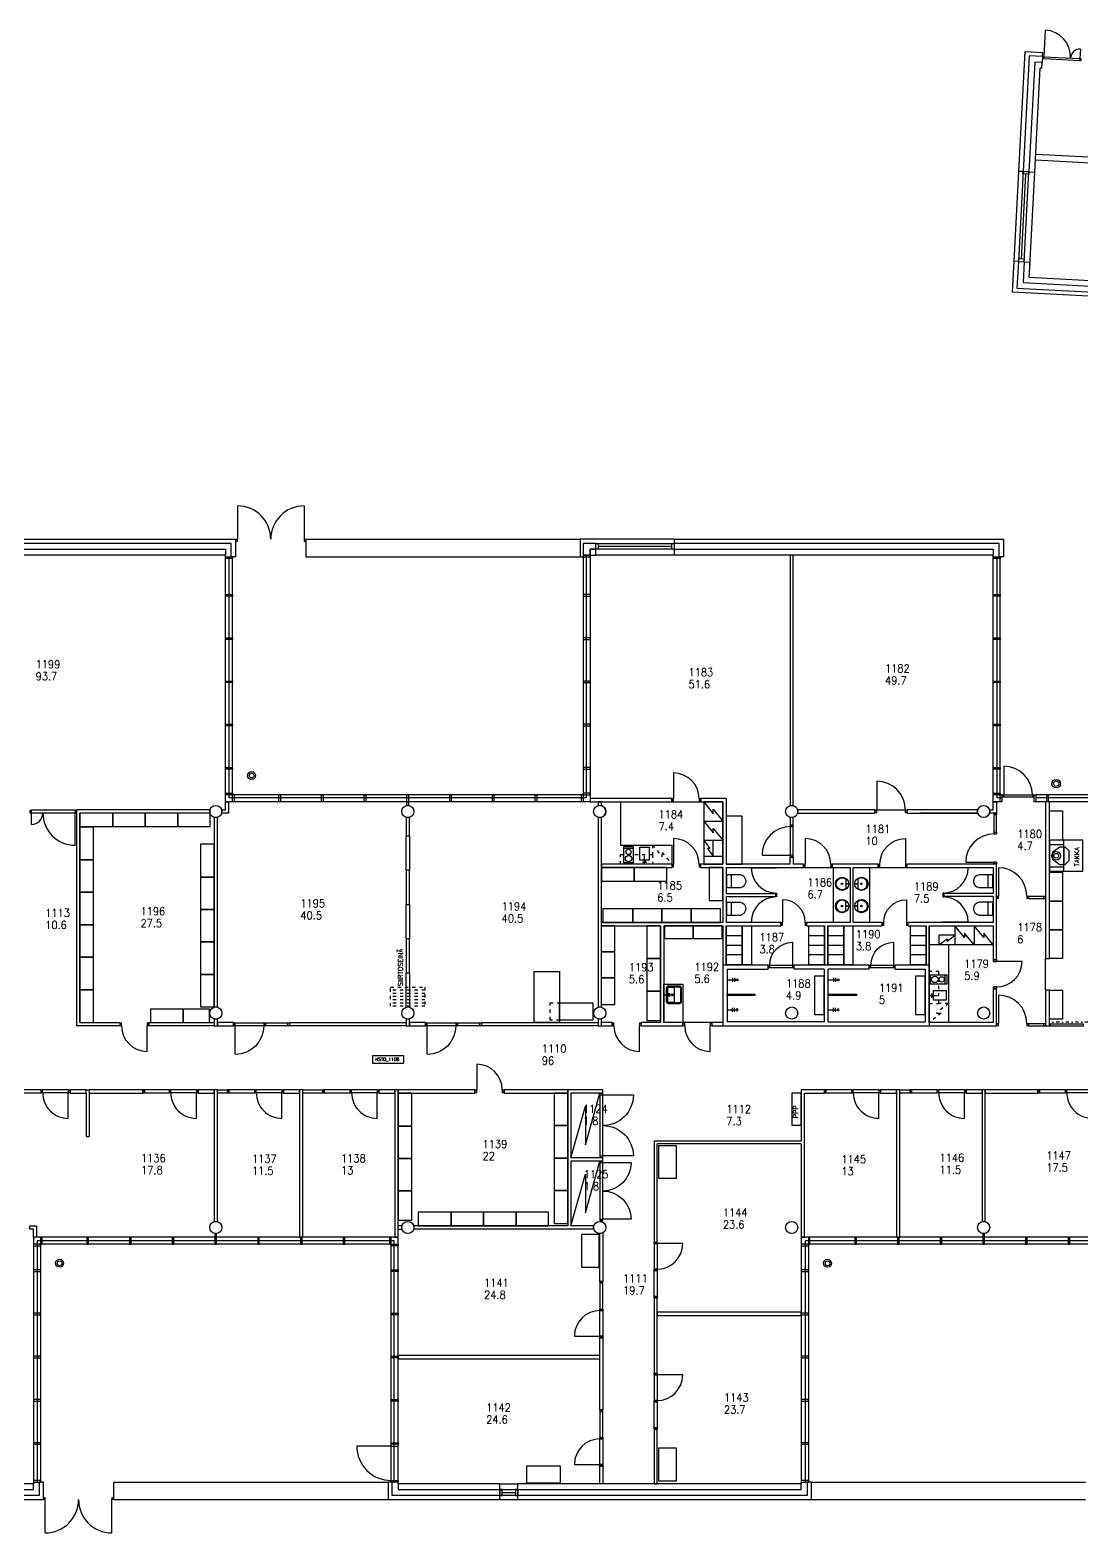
# Model space of a CAD drawing. Extents: x -405 to 153606, y -6935 to 69332.
# Drawn here: x 18195 to 51071, y -1445 to 45516 of the extents above; entities that cross this region are included whole.
import ezdxf
from ezdxf.enums import TextEntityAlignment as Align

# ---------------------------------------------------------------- set-up
doc = ezdxf.new("R2010")
doc.units = 0
doc.header["$LTSCALE"] = 100
doc.header["$MEASUREMENT"] = 0
for name, pattern in [('KEL', [2.25, 1, -1.25]), ('KL', [2, 1, -1]), ('PKL', [3, 1, -1, 0, -1])]:
    doc.linetypes.add(name, pattern=pattern)
doc.layers.get('0').update_dxf_attribs({"linetype": 'CONTINUOUS'})
for name, color, linetype in [('ART1100T0', 7, 'CONTINUOUS'), ('ART1100T3', 7, 'CONTINUOUS'), ('ART1100TB', 7, 'CONTINUOUS'), ('M00402', 7, 'CONTINUOUS'), ('M06001', 7, 'CONTINUOUS'), ('M06037', 8, 'CONTINUOUS'), ('M06041', 8, 'CONTINUOUS'), ('M06051', 3, 'CONTINUOUS'), ('m06080', 7, 'CONTINUOUS'), ('M06081', 8, 'CONTINUOUS'), ('M06203T', 3, 'CONTINUOUS')]:
    doc.layers.add(name, color=color, linetype=linetype)
doc.styles.add('ROMANS', font='romans.shx')
doc.styles.get("Standard").update_dxf_attribs({"font": 'simplex.shx'})

# ---------------------------------------------------------------- blocks, each defined once
blk = doc.blocks.new('SALAMA')
at = {"layer": 'M00402'}
blk.add_lwpolyline([(0, 0), (0.5, 0.8), (0.5, 0.2), (1, 1)], dxfattribs=at)
blk = doc.blocks.new('KRF020')
for p, q in [((0.025, 0.475), (0.025, 0)), ((0.975, 0.475), (0.975, 0))]:
    blk.add_line(p, q)
for centre, start, end in [((0.025, 0), 0, 90), ((0.975, 0), 90, 180)]:
    blk.add_arc(centre, 0.475, start, end)
blk = doc.blocks.new('KRF010')
blk.add_line((0.05, 0.9), (0.05, 0))
blk.add_arc((0.05, 0), 0.9, 0, 90)
blk = doc.blocks.new('LVISUI')
for p, q in [((-0.2, 0.77), (0.2, 0.77)), ((-0.2, 0.56), (0.2, 0.56)), ((0, 0), (0, 0.93))]:
    blk.add_line(p, q)
blk.add_circle((0, 1.03), 0.104)
at = {"width": 0.76195, "flags": 1}
blk.add_attdef('LVIKAL', text='', height=0.212, dxfattribs=at).set_placement((-0.39, 0.03), (0.38, 0.03), align=Align.FIT)
blk = doc.blocks.new('KRF930')
for p, q in [((0.025, 0.7), (0.025, 0)), ((0.975, 0.25), (0.975, 0))]:
    blk.add_line(p, q)
for centre, radius, start, end in [((0.025, 0), 0.7, 0, 90), ((0.975, 0), 0.25, 90, 180)]:
    blk.add_arc(centre, radius, start, end)
blk = doc.blocks.new('av-kaappi')
at = {"layer": 'm06080'}
blk.add_lwpolyline([(1040, -540), (0, -540), (0, 0), (1040, 0)], close=True, dxfattribs=at)
blk = doc.blocks.new('KAF0IK')
for p, q in [((0, -1), (0, 0)), ((0, 0), (0.05, 0)), ((0.05, -1), (0.05, 0)), ((0.95, 0), (0.95, -1)), ((0.95, 0), (1, 0)), ((1, 0), (1, -1)), ((0.05, -1), (0, -1)), ((1, -1), (0.95, -1))]:
    blk.add_line(p, q)
blk = doc.blocks.new('KYFPIK')
for p, q in [((0, -1), (0, 0)), ((0, 0), (0.025, 0)), ((0.025, -1), (0.025, 0)), ((0.975, 0), (0.975, -1)), ((0.975, 0), (1, 0)), ((1, 0), (1, -1)), ((0.025, -1), (0, -1)), ((1, -1), (0.975, -1))]:
    blk.add_line(p, q)
blk = doc.blocks.new('KAFPIK')
for p, q in [((0, -1), (0, 0)), ((0, 0), (0.025, 0)), ((0.025, -1), (0.025, 0)), ((0.975, 0), (0.975, -1)), ((0.975, 0), (1, 0)), ((1, 0), (1, -1)), ((0.025, -1), (0, -1)), ((1, -1), (0.975, -1))]:
    blk.add_line(p, q)
blk = doc.blocks.new('KYF0IK')
for p, q in [((0, -1), (0, 0)), ((0, 0), (0.05, 0)), ((0.05, -1), (0.05, 0)), ((0.95, 0), (0.95, -1)), ((0.95, 0), (1, 0)), ((1, 0), (1, -1)), ((0.05, -1), (0, -1)), ((1, -1), (0.95, -1))]:
    blk.add_line(p, q)
blk = doc.blocks.new('VAR1X1')
blk.add_lwpolyline([(-0.168, -0.256), (0.832, -0.256), (0.832, 0.744), (-0.168, 0.744)], close=True)
blk = doc.blocks.new('K1X1')
at = {"linetype": 'ByBlock'}
blk.add_lwpolyline([(1, 0), (1, 1), (0, 1), (0, 0)], close=True, dxfattribs=at)
blk = doc.blocks.new('LVIIST')
for p, q in [((-0.5, 0.02), (-0.5, 0.761)), ((-0.5, 0.283), (0.5, 0.283)), ((0.5, 0.02), (-0.5, 0.02)), ((0.5, 0.761), (0.5, 0.02))]:
    blk.add_line(p, q)
blk.add_ellipse((0, 0.761), major_axis=(-0.5, 0), ratio=0.517739, start_param=3.141593, end_param=6.283185)
at = {"width": 0.76195, "flags": 1}
blk.add_attdef('LVIKAL', text='', height=0.212, dxfattribs=at).set_placement((-0.389, 0.05), (0.379, 0.05), align=Align.FIT)
blk = doc.blocks.new('aioa_huone')
at = {"layer": 'ART1100T0', "width": 0.9}
blk.add_attdef('HNENUM', (56, 73), '', height=250, dxfattribs=at)
at = {"layer": 'ART1100T3', "width": 0.9}
blk.add_attdef('HNEALA', (56, -302), '', height=250, dxfattribs=at)

msp = doc.modelspace()

# ---------------------------------------------------------------- linework, layer by layer
at = {"layer": 'M00402'}
for p, q in [((26815, 29605), (35385, 29605)), ((26815, 29605), (26815, 29055)), ((26815, 29055), (35385, 29055)), ((20815, 145), (29385, 145)), ((20815, -405), (20815, 145)), ((42615, 145), (51185, 145)), ((20815, -405), (29385, -405)), ((42615, -405), (51185, -405))]:
    msp.add_line(p, q, dxfattribs=at)
at = {"layer": 'M06001'}
for p, q in [((49840, 44686), (49847, 44816)), ((49596, 44513), (49416, 41083)), ((49831, 44501), (49596, 44513)), ((49596, 41074), (49766, 44324)), ((49821, 44321), (49766, 44324)), ((49821, 44321), (49831, 44501)), ((56217, 41102), (49616, 41448)), ((56046, 41291), (49625, 41628)), ((48955, 38293), (49102, 41100)), ((49231, 41093), (49102, 41100)), ((49181, 38357), (49320, 41013)), ((49416, 41083), (49596, 41074)), ((49442, 38143), (49596, 41074)), ((49084, 38287), (48955, 38293)), ((49269, 38277), (49235, 37623)), ((49269, 38277), (49449, 38268)), ((49424, 37793), (49449, 38268)), ((49235, 37623), (55052, 37318)), ((49424, 37793), (55061, 37498)), ((38325, 29605), (38325, 29475)), ((38250, 29383), (35955, 29383)), ((38325, 29290), (38325, 29110)), ((38325, 29110), (35880, 29110)), ((23810, 21150), (19650, 21150)), ((19650, 21150), (19650, 14400)), ((23810, 21150), (23810, 21150)), ((23810, 21150), (23810, 21050)), ((39950, 21500), (39160, 21500)), ((39160, 21500), (39160, 21400)), ((39160, 21400), (39850, 21400)), ((39850, 21400), (39850, 19450)), ((39950, 21500), (39950, 19450)), ((19750, 14500), (19750, 21050)), ((23810, 21050), (19750, 21050)), ((47810, 21050), (46040, 21050)), ((48330, 20450), (48330, 21040)), ((48400, 20450), (48400, 21040)), ((38250, 19450), (38250, 19350)), ((39150, 19450), (39150, 19350)), ((39850, 19350), (39850, 17630)), ((43275, 19350), (43275, 19450)), ((44700, 19350), (44700, 19450)), ((45610, 19350), (45610, 19450)), ((39950, 18540), (41500, 18540)), ((39950, 18440), (41500, 18440)), ((48300, 18540), (46750, 18540)), ((48300, 18440), (46750, 18440)), ((49400, 18450), (49930, 18450)), ((49400, 18380), (49930, 18380)), ((37900, 17530), (37900, 14500)), ((38000, 17530), (38000, 14500)), ((39850, 17530), (39850, 14400)), ((41665, 17630), (39950, 17630)), ((39950, 16300), (39950, 17530)), ((39950, 17530), (41665, 17530)), ((41665, 17530), (41665, 17630)), ((42475, 17530), (42475, 17630)), ((44825, 17530), (44825, 17630)), ((45635, 17530), (45635, 17630)), ((46200, 17530), (46200, 16300)), ((46300, 17530), (46300, 14400)), ((48300, 16470), (48400, 16470)), ((41265, 16300), (39850, 16300)), ((39980, 16170), (39980, 14530)), ((39980, 16170), (41265, 16170)), ((41265, 16170), (41265, 16300)), ((44425, 16300), (42075, 16300)), ((42075, 16170), (42075, 16300)), ((43010, 16170), (42075, 16170)), ((44425, 16170), (43140, 16170)), ((44425, 16170), (44425, 16300)), ((46300, 16300), (45235, 16300)), ((45235, 16170), (45235, 16300)), ((45235, 16170), (46170, 16170)), ((46170, 16170), (46170, 14530)), ((48300, 15560), (48400, 15560)), ((21000, 14400), (19650, 14400)), ((19750, 14500), (21000, 14500)), ((21000, 14500), (21000, 14400)), ((21910, 14500), (21910, 14400)), ((21910, 14500), (23950, 14500)), ((23950, 14400), (21910, 14400)), ((23950, 14500), (23950, 14400)), ((36390, 14500), (36050, 14500)), ((36390, 14400), (36390, 14500)), ((37300, 14400), (37300, 14500)), ((37900, 14500), (37300, 14500)), ((38600, 14500), (38000, 14500)), ((38600, 14400), (38600, 14500)), ((39510, 14400), (39510, 14500)), ((39850, 14500), (39510, 14500)), ((43010, 14530), (39980, 14530)), ((43140, 14530), (46170, 14530)), ((48300, 14500), (46300, 14500)), ((49400, 14470), (49930, 14470)), ((49400, 14400), (49930, 14400)), ((19945, 12400), (20045, 12400)), ((19945, 12300), (19945, 10940)), ((20045, 12400), (20041, 10940)), ((20045, 12400), (20045, 12300)), ((32100, 12300), (32100, 12401)), ((33010, 12300), (33010, 12401)), ((36100, 12400), (35000, 12400)), ((35000, 12400), (35000, 8150)), ((35100, 12300), (35100, 10275)), ((36100, 12300), (35100, 12300)), ((36100, 12300), (36100, 12400)), ((19945, 10940), (20041, 10940)), ((37700, 10810), (42300, 10810)), ((42300, 10710), (37800, 10710)), ((36100, 10275), (35100, 10275)), ((36100, 10175), (35100, 10175)), ((35100, 10175), (35100, 8150)), ((36100, 10175), (36100, 10275)), ((35000, 8150), (30183, 8150)), ((35817, 8050), (30183, 8050)), ((35817, 8150), (35100, 8150)), ((29480, 1268), (29700, 1268)), ((29480, 195), (29700, 195)), ((32875, 90), (33445, 90)), ((32875, -90), (32875, 90)), ((33445, -90), (33445, 90)), ((32875, -405), (32875, -275)), ((32875, -405), (33445, -405)), ((32950, -183), (33370, -183)), ((33445, -405), (33445, -275))]:
    msp.add_line(p, q, dxfattribs=at)
for points in [[(49102, 41100), (49298, 44844), (49847, 44816)], [(49840, 44686), (49421, 44708), (49231, 41093)], [(55045, 37003), (48904, 37325), (48955, 38293)], [(49084, 38287), (49040, 37448), (55052, 37133)], [(16985, 29605), (24615, 29605), (24615, 29055), (24485, 29055), (24485, 29475), (16985, 29475)], [(38325, 29605), (35385, 29605), (35385, 29055), (35480, 29055)], [(38325, 29605), (48615, 29605), (48615, 29055), (48485, 29055), (48485, 29475), (38325, 29475)], [(16985, 29290), (24300, 29290), (24300, 29110), (16985, 29110)], [(38325, 29290), (48300, 29290), (48300, 29110), (38325, 29110)], [(35700, 29110), (35700, 21400), (24300, 21400), (24300, 29110)], [(35580, 29110), (35580, 21520), (24420, 21520), (24420, 29055)], [(35480, 29060), (35480, 21620), (24520, 21620), (24520, 29055)], [(48570, 21400), (48300, 21400), (48300, 29110)], [(48570, 21520), (48420, 21520), (48420, 29055)], [(48570, 21620), (48520, 21620), (48520, 29055)], [(56695, 21620), (49630, 21620)], [(56885, 21520), (49630, 21520)], [(56855, 21400), (49630, 21400)], [(41950, 20917), (41950, 20685), (42050, 20685), (42050, 20917)], [(38250, 19450), (36050, 19450), (36050, 19350), (38250, 19350)], [(39850, 19450), (39150, 19450)], [(39150, 19350), (39850, 19350)], [(41950, 19450), (39950, 19450)], [(39950, 19350), (42365, 19350)], [(39950, 19350), (39950, 18540)], [(41950, 19450), (41950, 19675), (42050, 19675), (42050, 19450)], [(42365, 19350), (42365, 19450), (42050, 19450)], [(44700, 19450), (43275, 19450)], [(43275, 19350), (43825, 19350)], [(43825, 19350), (43825, 17630)], [(43925, 17630), (43925, 19350), (43925, 19350)], [(43925, 19350), (44700, 19350)], [(48400, 19450), (48400, 19450), (45610, 19450)], [(45610, 19350), (48300, 19350)], [(48300, 19350), (48300, 18540)], [(48400, 16470), (48400, 19450), (48400, 19450)], [(39950, 18440), (39950, 17630)], [(41500, 18540), (41500, 18440)], [(46750, 18540), (46750, 18440)], [(48300, 18440), (48300, 17630)], [(39850, 17630), (36050, 17630)], [(36050, 17530), (37900, 17530)], [(38000, 17530), (39850, 17530)], [(43825, 17630), (42475, 17630)], [(42475, 17530), (43025, 17530), (43025, 16300)], [(43125, 16300), (43125, 17530), (44825, 17530)], [(44825, 17630), (43925, 17630)], [(48300, 17630), (45635, 17630)], [(45635, 17530), (46200, 17530)], [(46300, 17530), (48300, 17530)], [(48300, 17530), (48300, 16470)], [(43010, 16170), (43010, 14530)], [(43140, 14530), (43140, 16170)], [(39510, 14400), (48400, 14400), (48400, 15560)], [(48300, 15560), (48300, 14500)], [(36050, 14400), (36390, 14400)], [(37300, 14400), (38600, 14400)], [(24050, 12400), (24360, 12400), (24360, 12300), (24050, 12300)], [(26720, 12400), (27340, 12400), (27340, 12300), (26720, 12300)], [(42400, 12301), (43020, 12301), (43020, 12400), (42300, 12400)], [(42300, 12400), (42300, 12400), (42300, 12400), (42300, 10810)], [(42300, 10710), (42300, 7800), (42400, 7800), (42400, 12301)], [(45380, 12400), (45690, 12400), (45690, 12300), (45380, 12300)], [(37700, 10810), (37700, 10810), (37700, 7652), (37800, 7652), (37800, 10710)], [(29700, 8050), (29810, 8050), (29810, 8150), (29700, 8150)], [(29700, 90), (29700, 7800), (18300, 7800), (18300, 90)], [(29580, 145), (29580, 7680), (18420, 7680), (18420, 145)], [(29480, 145), (29480, 7580), (18520, 7580), (18520, 145)], [(53700, 90), (53700, 7800), (42300, 7800), (42300, 90)], [(53580, 145), (53580, 7680), (42420, 7680), (42420, 145)], [(53480, 145), (53480, 7580), (42520, 7580), (42520, 145)], [(11825, -405), (18615, -405), (18615, 145), (18485, 145), (18485, -275), (11825, -275)], [(11825, -90), (18300, -90), (18300, 90), (11825, 90)], [(32875, -275), (29515, -275), (29515, 145), (29385, 145), (29385, -405), (32875, -405)], [(32875, 90), (29700, 90), (29700, -90), (32875, -90)], [(33445, -405), (42615, -405), (42615, 145), (42485, 145), (42485, -275), (33445, -275)], [(33445, -90), (42300, -90), (42300, 90), (33445, 90)]]:
    msp.add_lwpolyline(points, dxfattribs=at)
for points in [[(49084, 38287), (49269, 38277), (49416, 41083), (49231, 41093)], [(49231, 41093), (49416, 41083), (49412, 41008), (49227, 41018)], [(49084, 38287), (49269, 38277), (49273, 38352), (49088, 38362)], [(35480, 29110), (35700, 29110), (35700, 29290), (35880, 29290), (35880, 29475), (35480, 29475)], [(35700, 29110), (35880, 29110), (35880, 29290), (35700, 29290)], [(38325, 29290), (35880, 29290), (35880, 29475), (38325, 29475)], [(35880, 29475), (35955, 29475), (35955, 29290), (35880, 29290)], [(38250, 29475), (38325, 29475), (38325, 29290), (38250, 29290)], [(24300, 29055), (24520, 29055), (24520, 29005), (24300, 29005)], [(35700, 29110), (35480, 29110), (35480, 29060), (35700, 29060)], [(41950, 21290), (42050, 21290), (42050, 29110), (41950, 29110)], [(48300, 29055), (48520, 29055), (48520, 29005), (48300, 29005)], [(24300, 27875), (24520, 27875), (24520, 27825), (24300, 27825)], [(35700, 27875), (35480, 27875), (35480, 27825), (35700, 27825)], [(48300, 27875), (48520, 27875), (48520, 27825), (48300, 27825)], [(24300, 26525), (24520, 26525), (24520, 26475), (24300, 26475)], [(35700, 26525), (35480, 26525), (35480, 26475), (35700, 26475)], [(48300, 26525), (48520, 26525), (48520, 26475), (48300, 26475)], [(24300, 25175), (24520, 25175), (24520, 25125), (24300, 25125)], [(35700, 25175), (35480, 25175), (35480, 25125), (35700, 25125)], [(48300, 25175), (48520, 25175), (48520, 25125), (48300, 25125)], [(24300, 23825), (24520, 23825), (24520, 23775), (24300, 23775)], [(35700, 23825), (35480, 23825), (35480, 23775), (35700, 23775)], [(48300, 23825), (48520, 23825), (48520, 23775), (48300, 23775)], [(24300, 22475), (24520, 22475), (24520, 22425), (24300, 22425)], [(35700, 22475), (35480, 22475), (35480, 22425), (35700, 22425)], [(48300, 22475), (48520, 22475), (48520, 22425), (48300, 22425)], [(24300, 21670), (24520, 21670), (24520, 21620), (24300, 21620)], [(24520, 21400), (24520, 21620), (24570, 21620), (24570, 21400)], [(25970, 21400), (25970, 21620), (26020, 21620), (26020, 21400)], [(27305, 21400), (27305, 21620), (27355, 21620), (27355, 21400)], [(28640, 21400), (28640, 21620), (28690, 21620), (28690, 21400)], [(29975, 21400), (29975, 21620), (30025, 21620), (30025, 21400)], [(31310, 21400), (31310, 21620), (31360, 21620), (31360, 21400)], [(32645, 21400), (32645, 21620), (32695, 21620), (32695, 21400)], [(33980, 21400), (33980, 21620), (34030, 21620), (34030, 21400)], [(35430, 21400), (35430, 21620), (35480, 21620), (35480, 21400)], [(35700, 21670), (35480, 21670), (35480, 21620), (35700, 21620)], [(48300, 21670), (48520, 21670), (48520, 21620), (48300, 21620)], [(48520, 21400), (48520, 21620), (48570, 21620), (48570, 21400)], [(49580, 21400), (49580, 21620), (49630, 21620), (49630, 21400)], [(49970, 21400), (49970, 21620), (50020, 21620), (50020, 21400)], [(24400, 21400), (24400, 21050), (24190, 21050), (24190, 21150), (24300, 21150), (24300, 21400)], [(29975, 21290), (29975, 21400), (30025, 21400), (30025, 21290)], [(35700, 21400), (38250, 21400), (38250, 21500), (35700, 21500)], [(35950, 21290), (36050, 21290), (36050, 21400), (35950, 21400)], [(42190, 21050), (44600, 21050), (44600, 21150), (42190, 21150)], [(45610, 21050), (47810, 21050), (47810, 21150), (45610, 21150)], [(48400, 21400), (48400, 21050), (48190, 21050), (48190, 21150), (48300, 21150), (48300, 21400)], [(49930, 16500), (50060, 16500), (50060, 21400), (49930, 21400)], [(23950, 14990), (24050, 14990), (24050, 20910), (23950, 20910)], [(35950, 14990), (36050, 14990), (36050, 20910), (35950, 20910)], [(48400, 21040), (48400, 20990), (48330, 20990), (48330, 21040)], [(49930, 18380), (49880, 18380), (49880, 18450), (49930, 18450)], [(49930, 14400), (50060, 14400), (50060, 15510), (49930, 15510)], [(23950, 14400), (24050, 14400), (24050, 14610), (23950, 14610)], [(29950, 14400), (30050, 14400), (30050, 14610), (29950, 14610)], [(35950, 14400), (36050, 14400), (36050, 14610), (35950, 14610)], [(24050, 14500), (24050, 14400), (24550, 14400), (24550, 14500)], [(29950, 14400), (26310, 14400), (26310, 14500), (29950, 14500)], [(30050, 14500), (30050, 14400), (30550, 14400), (30550, 14500)], [(35950, 14400), (32310, 14400), (32310, 14500), (35950, 14500)], [(49930, 14400), (49880, 14400), (49880, 14470), (49930, 14470)], [(19445, 12400), (19445, 12300), (19945, 12300), (19945, 12400)], [(20045, 12400), (20045, 12300), (21720, 12300), (21720, 12400)], [(23450, 12400), (23450, 12300), (23950, 12300), (23950, 12400)], [(23950, 8290), (24050, 8290), (24050, 12400), (23950, 12400)], [(26120, 12400), (26120, 12300), (26620, 12300), (26620, 12400)], [(26620, 7800), (26720, 7800), (26720, 12400), (26620, 12400)], [(29100, 12400), (29100, 12300), (29600, 12300), (29600, 12400)], [(29600, 7800), (29700, 7800), (29700, 12400), (29600, 12400)], [(29700, 12400), (29700, 12300), (32100, 12300), (32100, 12400)], [(33010, 12400), (33010, 12300), (35000, 12300), (35000, 12400)], [(44780, 12400), (44780, 12300), (45280, 12300), (45280, 12400)], [(45280, 7800), (45380, 7800), (45380, 12400), (45280, 12400)], [(47450, 12400), (47450, 12300), (47950, 12300), (47950, 12400)], [(47950, 8290), (48050, 8290), (48050, 12400), (47950, 12400)], [(48050, 12400), (48050, 12301), (49695, 12300), (49695, 12400)], [(18300, 7800), (18300, 8050), (18190, 8050), (18190, 8150), (18300, 8150), (18400, 8150), (18400, 7800)], [(18300, 7530), (18520, 7530), (18520, 7580), (18300, 7580)], [(18520, 7800), (18520, 7580), (18570, 7580), (18570, 7800)], [(19970, 7800), (19970, 7580), (20020, 7580), (20020, 7800)], [(21305, 7800), (21305, 7580), (21355, 7580), (21355, 7800)], [(22640, 7800), (22640, 7580), (22690, 7580), (22690, 7800)], [(23975, 7910), (23975, 7800), (24025, 7800), (24025, 7910)], [(23975, 7800), (23975, 7580), (24025, 7580), (24025, 7800)], [(25310, 7800), (25310, 7580), (25360, 7580), (25360, 7800)], [(26645, 7800), (26645, 7580), (26695, 7580), (26695, 7800)], [(27980, 7800), (27980, 7580), (28030, 7580), (28030, 7800)], [(29430, 7800), (29430, 7580), (29480, 7580), (29480, 7800)], [(29700, 7530), (29480, 7530), (29480, 7580), (29700, 7580)], [(36100, 6416), (36000, 6416), (36000, 7910), (36100, 7938)], [(42300, 7530), (42520, 7530), (42520, 7580), (42300, 7580)], [(42520, 7800), (42520, 7580), (42570, 7580), (42570, 7800)], [(43970, 7800), (43970, 7580), (44020, 7580), (44020, 7800)], [(45305, 7800), (45305, 7580), (45355, 7580), (45355, 7800)], [(46640, 7800), (46640, 7580), (46690, 7580), (46690, 7800)], [(47975, 7910), (47975, 7800), (48025, 7800), (48025, 7910)], [(47975, 7800), (47975, 7580), (48025, 7580), (48025, 7800)], [(49310, 7800), (49310, 7580), (49360, 7580), (49360, 7800)], [(50645, 7800), (50645, 7580), (50695, 7580), (50695, 7800)], [(18300, 6725), (18520, 6725), (18520, 6775), (18300, 6775)], [(29700, 6725), (29480, 6725), (29480, 6775), (29700, 6775)], [(42300, 6725), (42520, 6725), (42520, 6775), (42300, 6775)], [(37700, 3550), (37800, 3550), (37800, 5892), (37700, 5892)], [(18300, 5375), (18520, 5375), (18520, 5425), (18300, 5425)], [(29700, 5375), (29480, 5375), (29480, 5425), (29700, 5425)], [(37800, 5350), (42300, 5350), (42300, 5450), (37800, 5450)], [(42300, 5375), (42520, 5375), (42520, 5425), (42300, 5425)], [(36100, 2399), (36000, 2399), (36000, 4650), (36100, 4650)], [(18300, 4025), (18520, 4025), (18520, 4075), (18300, 4075)], [(29700, 4025), (29480, 4025), (29480, 4075), (29700, 4075)], [(29700, 4100), (29700, 4000), (36000, 4000), (36000, 4100)], [(42300, 4025), (42520, 4025), (42520, 4075), (42300, 4075)], [(18300, 2675), (18520, 2675), (18520, 2725), (18300, 2725)], [(29700, 2675), (29480, 2675), (29480, 2725), (29700, 2725)], [(42300, 2675), (42520, 2675), (42520, 2725), (42300, 2725)], [(37700, 90), (37800, 90), (37800, 1790), (37700, 1790)], [(18300, 1325), (18520, 1325), (18520, 1375), (18300, 1375)], [(29700, 1325), (29480, 1325), (29480, 1375), (29700, 1375)], [(42300, 1325), (42520, 1325), (42520, 1375), (42300, 1375)], [(36100, 90), (36000, 90), (36000, 640), (36100, 640)], [(18300, 145), (18520, 145), (18520, 195), (18300, 195)], [(29700, 145), (29480, 145), (29480, 195), (29700, 195)], [(42300, 145), (42520, 145), (42520, 195), (42300, 195)], [(32875, -90), (33445, -90), (33445, -275), (32875, -275)], [(32950, -90), (32875, -90), (32875, -275), (32950, -275)], [(33445, -90), (33370, -90), (33370, -275), (33445, -275)]]:
    msp.add_lwpolyline(points, close=True, dxfattribs=at)
for centre in [(24000, 21100), (30000, 21100), (36000, 21100), (42000, 21100), (48000, 21100), (24000, 14800), (30000, 14800), (36000, 14800), (42000, 14800), (48000, 14800), (24000, 8100), (30000, 8100), (36000, 8100), (42000, 8100), (48000, 8100)]:
    msp.add_circle(centre, 190, dxfattribs=at)
at = {"layer": 'M06037'}
for p, q in [((38250, 21400), (39160, 21400)), ((44600, 21150), (45610, 21150)), ((42365, 19350), (43275, 19350)), ((44700, 19350), (45610, 19350)), ((49930, 15510), (49930, 16500)), ((39510, 14500), (38600, 14500))]:
    msp.add_line(p, q, dxfattribs=at)
at = {"layer": 'M06041', "linetype": 'PKL'}
msp.add_line((52165, 14520), (50060, 14520), dxfattribs=at)
at = {"layer": 'M06041'}
for points in [[(39980, 15390), (40850, 15390), (40850, 15350), (39980, 15350)], [(43140, 15390), (44025, 15390), (44025, 15350), (43140, 15350)], [(50065, 14400), (51115, 14400), (51115, 14450), (50065, 14450)]]:
    msp.add_lwpolyline(points, close=True, dxfattribs=at)
at = {"layer": 'M06051'}
for p, q in [((49840, 44686), (49831, 44501)), ((49847, 44615), (49850, 44685)), ((49876, 44614), (49847, 44615)), ((49850, 44685), (49880, 44684)), ((49876, 44614), (49880, 44684)), ((51005, 44555), (49876, 44614)), ((49880, 44684), (51009, 44625)), ((51009, 44625), (51005, 44555)), ((51009, 44625), (51039, 44623)), ((51039, 44623), (51035, 44553)), ((51035, 44553), (51005, 44555)), ((48580, 21550), (48580, 21620)), ((48580, 21620), (48630, 21620)), ((48630, 21550), (48630, 21620)), ((48630, 21620), (49521, 21620)), ((49521, 21620), (49521, 21550)), ((49521, 21620), (49570, 21620)), ((49570, 21620), (49570, 21550)), ((18200, 21050), (18200, 21142)), ((18200, 21142), (18236, 21142)), ((18236, 21050), (18236, 21142)), ((19604, 21142), (18236, 21142)), ((19604, 21142), (19604, 21050)), ((19604, 21142), (19640, 21142)), ((19640, 21142), (19640, 21050)), ((48630, 21550), (48580, 21550)), ((49521, 21550), (48630, 21550)), ((49570, 21550), (49521, 21550)), ((18236, 21050), (18200, 21050)), ((19604, 21050), (18236, 21050)), ((19640, 21050), (19604, 21050)), ((41965, 20675), (42035, 20675)), ((41965, 20626), (41965, 20675)), ((42035, 20675), (42035, 20626)), ((41965, 20626), (42035, 20626)), ((41965, 19735), (41965, 20626)), ((42035, 20626), (42035, 19735)), ((41965, 19685), (41965, 19735)), ((42035, 19735), (41965, 19735)), ((42035, 19735), (42035, 19685)), ((40734, 19340), (41524, 19340)), ((42035, 19685), (41965, 19685)), ((47516, 19340), (46726, 19340)), ((41500, 18435), (41500, 18550)), ((41500, 18550), (41524, 18550)), ((41524, 18435), (41500, 18435)), ((41524, 18550), (41524, 18435)), ((46726, 18550), (46726, 18435)), ((46750, 18550), (46726, 18550)), ((46726, 18435), (46750, 18435)), ((46750, 18435), (46750, 18550)), ((40734, 17640), (41524, 17640)), ((47516, 17640), (46726, 17640)), ((41275, 16208), (41275, 16300)), ((41275, 16300), (41314, 16300)), ((41314, 16208), (41275, 16208)), ((41314, 16208), (41314, 16300)), ((41314, 16300), (42025, 16300)), ((42025, 16208), (41314, 16208)), ((42025, 16300), (42025, 16208)), ((42025, 16300), (42065, 16300)), ((42065, 16208), (42025, 16208)), ((42065, 16300), (42065, 16208)), ((44435, 16208), (44435, 16300)), ((44435, 16300), (44474, 16300)), ((44474, 16208), (44435, 16208)), ((44474, 16208), (44474, 16300)), ((44474, 16300), (45185, 16300)), ((45185, 16208), (44474, 16208)), ((45185, 16300), (45185, 16208)), ((45185, 16300), (45225, 16300)), ((45225, 16208), (45185, 16208)), ((45225, 16300), (45225, 16208)), ((24560, 14400), (24560, 14492)), ((24560, 14492), (24610, 14492)), ((24610, 14400), (24560, 14400)), ((24610, 14400), (24610, 14492)), ((24610, 14492), (25501, 14492)), ((25501, 14400), (24610, 14400)), ((25501, 14492), (25501, 14400)), ((25501, 14492), (25550, 14492)), ((25550, 14400), (25501, 14400)), ((25550, 14492), (25550, 14400)), ((26250, 14400), (26250, 14492)), ((30560, 14400), (30560, 14492)), ((30560, 14492), (30610, 14492)), ((30610, 14400), (30560, 14400)), ((30610, 14400), (30610, 14492)), ((30610, 14492), (31501, 14492)), ((31501, 14400), (30610, 14400)), ((31501, 14492), (31501, 14400)), ((31501, 14492), (31550, 14492)), ((31550, 14400), (31501, 14400)), ((31550, 14492), (31550, 14400)), ((32250, 14400), (32250, 14492)), ((18545, 12308), (18545, 12400)), ((18545, 12400), (18589, 12400)), ((18589, 12308), (18545, 12308)), ((18589, 12308), (18589, 12400)), ((19390, 12400), (18589, 12400)), ((19390, 12308), (18589, 12308)), ((19390, 12400), (19390, 12308)), ((19390, 12400), (19435, 12400)), ((19435, 12308), (19390, 12308)), ((19435, 12400), (19435, 12308)), ((21780, 12308), (21780, 12400)), ((22550, 12308), (22550, 12400)), ((22550, 12400), (22594, 12400)), ((22594, 12308), (22550, 12308)), ((22594, 12308), (22594, 12400)), ((23395, 12400), (22594, 12400)), ((23395, 12308), (22594, 12308)), ((23395, 12400), (23395, 12308)), ((23395, 12400), (23440, 12400)), ((23440, 12308), (23395, 12308)), ((23440, 12400), (23440, 12308)), ((24420, 12308), (24420, 12400)), ((25220, 12308), (25220, 12400)), ((25220, 12400), (25265, 12400)), ((25265, 12308), (25220, 12308)), ((25265, 12308), (25265, 12400)), ((26066, 12400), (25265, 12400)), ((26066, 12308), (25265, 12308)), ((26066, 12400), (26066, 12308)), ((26066, 12400), (26110, 12400)), ((26110, 12308), (26066, 12308)), ((26110, 12400), (26110, 12308)), ((27400, 12308), (27400, 12400)), ((28200, 12308), (28200, 12400)), ((28200, 12400), (28244, 12400)), ((28244, 12308), (28200, 12308)), ((28244, 12308), (28244, 12400)), ((29045, 12400), (28244, 12400)), ((29045, 12308), (28244, 12308)), ((29045, 12400), (29045, 12308)), ((29045, 12400), (29090, 12400)), ((29090, 12308), (29045, 12308)), ((29090, 12400), (29090, 12308)), ((36100, 12285), (36008, 12285)), ((36008, 12285), (36008, 12235)), ((36100, 12235), (36008, 12235)), ((36008, 12235), (36008, 10335)), ((36100, 12235), (36100, 12285)), ((36100, 10335), (36100, 12235)), ((43080, 12308), (43080, 12400)), ((43880, 12308), (43880, 12400)), ((43880, 12400), (43925, 12400)), ((43925, 12308), (43880, 12308)), ((43925, 12308), (43925, 12400)), ((44726, 12400), (43925, 12400)), ((44726, 12308), (43925, 12308)), ((44726, 12400), (44726, 12308)), ((44726, 12400), (44770, 12400)), ((44770, 12308), (44726, 12308)), ((44770, 12400), (44770, 12308)), ((45750, 12308), (45750, 12400)), ((46550, 12308), (46550, 12400)), ((46550, 12400), (46595, 12400)), ((46595, 12308), (46550, 12308)), ((46595, 12308), (46595, 12400)), ((47396, 12400), (46595, 12400)), ((47396, 12308), (46595, 12308)), ((47396, 12400), (47396, 12308)), ((47396, 12400), (47440, 12400)), ((47440, 12308), (47396, 12308)), ((47440, 12400), (47440, 12308)), ((49755, 12308), (49755, 12400)), ((50555, 12308), (50555, 12400)), ((50555, 12400), (50600, 12400)), ((50600, 12308), (50555, 12308)), ((50600, 12308), (50600, 12400)), ((51401, 12400), (50600, 12400)), ((51401, 12308), (50600, 12308)), ((36008, 10335), (36100, 10335)), ((36008, 10335), (36008, 10285)), ((36100, 10285), (36100, 10335)), ((36008, 10285), (36100, 10285)), ((36100, 10164), (36008, 10164)), ((36008, 10164), (36008, 10118)), ((36100, 10118), (36008, 10118)), ((36008, 10118), (36008, 8360)), ((36100, 10118), (36100, 10164)), ((36100, 8360), (36100, 10118)), ((36008, 8360), (36100, 8360)), ((36008, 8360), (36008, 8314)), ((36008, 8314), (36100, 8314)), ((36100, 8314), (36100, 8360)), ((37700, 7642), (37792, 7642)), ((37700, 7597), (37700, 7642)), ((37700, 7597), (37792, 7597)), ((37700, 7597), (37700, 6796)), ((37792, 7642), (37792, 7597)), ((37792, 7597), (37792, 6796)), ((37700, 6752), (37700, 6796)), ((37792, 6796), (37700, 6796)), ((37792, 6752), (37700, 6752)), ((37792, 6796), (37792, 6752)), ((36100, 6355), (36008, 6355)), ((37700, 5952), (37792, 5952)), ((36008, 5550), (36100, 5550)), ((36008, 5506), (36008, 5550)), ((36008, 5506), (36100, 5506)), ((36008, 4705), (36008, 5506)), ((36100, 5550), (36100, 5506)), ((36100, 5506), (36100, 4705)), ((36008, 4660), (36008, 4705)), ((36100, 4705), (36008, 4705)), ((36100, 4705), (36100, 4660)), ((36100, 4660), (36008, 4660)), ((37700, 3540), (37792, 3540)), ((37700, 3495), (37700, 3540)), ((37700, 3495), (37792, 3495)), ((37700, 3495), (37700, 2694)), ((37792, 3540), (37792, 3495)), ((37792, 3495), (37792, 2694)), ((37792, 2694), (37700, 2694)), ((37700, 2650), (37700, 2694)), ((37792, 2650), (37700, 2650)), ((37792, 2694), (37792, 2650)), ((36100, 2338), (36008, 2338)), ((36008, 1540), (36100, 1540)), ((36008, 1495), (36008, 1540)), ((36008, 1495), (36100, 1495)), ((36008, 694), (36008, 1495)), ((36100, 1540), (36100, 1495)), ((36100, 1495), (36100, 694)), ((37700, 1850), (37792, 1850)), ((36008, 650), (36008, 694)), ((36100, 694), (36008, 694)), ((36100, 650), (36008, 650)), ((36100, 694), (36100, 650))]:
    msp.add_line(p, q, dxfattribs=at)
at = {"layer": 'M06051', "linetype": 'KEL'}
for p, q in [((30536, 15513), (29465, 15513)), ((30536, 15413), (29465, 15413)), ((30536, 15313), (29465, 15313)), ((30536, 15213), (29465, 15213)), ((30536, 15113), (29465, 15113))]:
    msp.add_line(p, q, dxfattribs=at)
at = {"layer": 'M06051'}
for points in [[(29950, 20910), (29950, 20333), (30050, 20333), (30050, 20910)], [(29950, 19263), (29950, 20333), (30050, 20333), (30050, 19263)], [(29950, 19263), (29950, 18193), (30050, 18193), (30050, 19263)], [(29950, 17123), (29950, 18193), (30050, 18193), (30050, 17123)], [(29950, 17123), (29950, 16053), (30050, 16053), (30050, 17123)], [(29950, 14983), (29950, 16053), (30050, 16053), (30050, 14983)], [(25550, 14400), (25550, 14492), (26300, 14492), (26300, 14400)], [(31550, 14400), (31550, 14492), (32300, 14492), (32300, 14400)], [(18545, 12308), (18545, 12400), (17695, 12400), (17695, 12308)], [(22550, 12308), (22550, 12400), (21730, 12400), (21730, 12308)], [(25220, 12308), (25220, 12400), (24370, 12400), (24370, 12308)], [(28200, 12308), (28200, 12400), (27350, 12400), (27350, 12308)], [(43880, 12308), (43880, 12400), (43030, 12400), (43030, 12308)], [(46550, 12308), (46550, 12400), (45700, 12400), (45700, 12308)], [(50555, 12308), (50555, 12400), (49705, 12400), (49705, 12308)], [(37700, 6752), (37792, 6752), (37792, 5902), (37700, 5902)], [(36008, 5550), (36100, 5550), (36100, 6400), (36008, 6400)], [(36008, 1540), (36100, 1540), (36100, 2389), (36008, 2389)], [(37700, 2650), (37792, 2650), (37792, 1800), (37700, 1800)]]:
    msp.add_lwpolyline(points, close=True, dxfattribs=at)
at = {"layer": 'M06051', "linetype": 'KEL'}
msp.add_lwpolyline([(30536, 15013), (29465, 15013), (29465, 15613), (30536, 15613)], close=True, dxfattribs=at)
at = {"layer": 'M06051'}
msp.add_lwpolyline([(29480, 1268), (28406, 1268, 0.414214), (29480, 195)], format="xyb", dxfattribs=at)
for centre, start, end in [((41524, 19340), 180, 270), ((46726, 19340), 270, 0), ((41524, 17640), 90, 180), ((46726, 17640), 0, 90)]:
    msp.add_arc(centre, 790, start, end, dxfattribs=at)
at = {"layer": 'm06080'}
for p, q in [((39250, 20800), (39850, 20800)), ((39250, 20200), (39850, 20200)), ((39550, 19700), (39550, 20200)), ((50500, 19360), (50500, 20070)), ((37340, 19514), (37470, 19514)), ((37366, 19545), (37445, 19545)), ((37400, 19450), (37400, 19708)), ((39250, 19700), (39850, 19700)), ((47400, 17160), (47100, 17530)), ((47100, 17530), (47100, 16930)), ((48000, 17160), (47700, 17530)), ((47700, 17530), (47700, 16930)), ((40450, 17215), (39950, 17215)), ((40450, 16915), (39950, 16915)), ((43025, 17215), (42525, 17215)), ((43025, 16915), (42525, 16915)), ((43625, 17215), (43125, 17215)), ((43625, 16915), (43125, 16915)), ((46200, 17215), (45700, 17215)), ((46200, 16915), (45700, 16915)), ((46900, 16930), (46300, 16930)), ((47100, 17230), (46600, 17230)), ((46600, 17230), (46600, 16930)), ((46600, 16930), (46860, 17121)), ((46860, 17050), (47100, 17230)), ((46860, 17121), (46860, 17050)), ((47700, 16930), (47400, 17300)), ((47400, 17300), (47400, 17160)), ((48300, 16930), (48000, 17300)), ((48000, 17300), (48000, 17160)), ((40450, 16615), (39950, 16615)), ((43025, 16615), (42525, 16615)), ((43625, 16615), (43125, 16615)), ((46200, 16615), (45700, 16615)), ((46300, 15350), (46558, 15350)), ((46364, 15410), (46364, 15280)), ((46395, 15384), (46395, 15304))]:
    msp.add_line(p, q, dxfattribs=at)
at = {"layer": 'm06080', "linetype": 'KEL'}
for p, q in [((36650, 19750), (37650, 19750)), ((36650, 19450), (36650, 19750)), ((37650, 20050), (37650, 19750)), ((37650, 19750), (37650, 19450)), ((46600, 16100), (46300, 16100)), ((46600, 15100), (46600, 16100)), ((46300, 15100), (46600, 15100)), ((46900, 15100), (46530, 14800)), ((46900, 15100), (46600, 15100)), ((46670, 14800), (46300, 14500)), ((46530, 14800), (46670, 14800))]:
    msp.add_line(p, q, dxfattribs=at)
at = {"layer": 'm06080'}
for points in [[(36050, 21284), (36050, 21400), (36650, 21400), (36650, 20050), (38250, 20050), (38250, 19450), (36050, 19450), (36050, 20917)], [(39250, 20200), (39441, 19940), (39370, 19940), (39550, 19700)], [(50060, 20070), (50500, 20070), (50500, 20200), (50060, 20200)], [(50500, 19997), (50536, 19997), (50660, 19874), (50660, 19556), (50536, 19432), (50500, 19432)], [(50060, 19230), (50500, 19230), (50500, 19360), (50060, 19360)]]:
    msp.add_lwpolyline(points, dxfattribs=at)
for points in [[(39250, 19450), (39850, 19450), (39850, 21400), (39250, 21400)], [(39950, 19450), (40450, 19450), (40450, 20950), (39950, 20950)], [(50060, 20200), (50060, 21115), (50460, 21115), (50460, 20200)], [(50060, 19230), (51100, 19230), (51100, 20200), (50060, 20200)], [(36756, 20000), (37044, 20000), (37044, 19490), (36756, 19490)], [(36756, 20000), (37044, 20000), (37044, 19941), (36756, 19941)], [(37250, 19979), (37550, 19979), (37550, 19579), (37250, 19579)], [(50160, 19840), (50381, 19997), (50500, 19997), (50500, 19432), (50381, 19432), (50160, 19589)], [(50060, 18300), (50060, 19200), (50460, 19200), (50460, 18300)], [(50060, 17400), (50060, 18300), (50460, 18300), (50460, 17400)], [(38025, 17530), (38025, 17130), (38925, 17130), (38925, 17530)], [(38925, 17530), (38925, 17130), (39825, 17130), (39825, 17530)], [(48300, 17530), (48300, 16930), (46900, 16930), (46900, 14500), (46300, 14500), (46300, 17530)], [(50060, 16500), (50060, 17400), (50460, 17400), (50460, 16500)], [(33947, 16100), (34747, 16100), (34747, 14500), (33947, 14500)], [(46850, 15994), (46850, 15706), (46340, 15706), (46340, 15994)], [(46850, 15994), (46850, 15706), (46791, 15706), (46791, 15994)], [(38600, 15700), (38600, 14500), (38000, 14500), (38000, 15700)], [(46829, 15500), (46829, 15200), (46429, 15200), (46429, 15500)], [(50060, 14610), (50060, 15510), (50460, 15510), (50460, 14610)], [(34747, 15121), (35787, 15121), (35787, 14581), (34747, 14581)]]:
    msp.add_lwpolyline(points, close=True, dxfattribs=at)
at = {"layer": 'm06080', "linetype": 'KL', "ltscale": 200}
for points in [[(39250, 21400), (39550, 21030), (39550, 21170), (39850, 20800)], [(39250, 20800), (39550, 20430), (39550, 20570), (39850, 20200)]]:
    msp.add_lwpolyline(points, dxfattribs=at)
at = {"layer": 'm06080', "linetype": 'KEL'}
msp.add_lwpolyline([(37650, 20050), (37950, 19680), (37950, 19820), (38250, 19450)], dxfattribs=at)
msp.add_lwpolyline([(34747, 14581), (34447, 14581), (34447, 15121), (34747, 15121)], close=True, dxfattribs=at)
at = {"layer": 'm06080'}
for centre, radius in [((50268, 21967), 134), ((50268, 21967), 84), ((36900, 19624), 100), ((36898, 19836), 82.7), ((50268, 19715), 134), ((50268, 19715), 75), ((46474, 15850), 100), ((46686, 15852), 82.7)]:
    msp.add_circle(centre, radius, dxfattribs=at)
msp.add_arc((36000, 21100), 190, 285.2575, 74.7425, dxfattribs=at)
at = {"layer": 'M06081'}
for p, q in [((43305, 17630), (43305, 19350)), ((44445, 17630), (44445, 19350)), ((38000, 15370), (38220, 15370)), ((38148, 15418), (38148, 15322)), ((38184, 15418), (38184, 15322))]:
    msp.add_line(p, q, dxfattribs=at)
for points in [[(43688, 18693, -2.070197), (43688, 18983)], [(44063, 18693, 2.070197), (44063, 18983)], [(43688, 18287, 2.070197), (43688, 17997)], [(44063, 18287, -2.070197), (44063, 17997)], [(38550, 15590), (38550, 15150, -0.414214), (38490, 15090), (38150, 15090, -0.414214), (38090, 15150), (38090, 15590, -0.414214), (38150, 15650), (38490, 15650, -0.414214)], [(38520, 15590), (38520, 15150, -0.414214), (38490, 15120), (38150, 15120, -0.414214), (38120, 15150), (38120, 15590, -0.414214), (38150, 15620), (38490, 15620, -0.414214)], [(38330, 15590), (38330, 15150, -0.414214), (38310, 15130), (38150, 15130, -0.414214), (38130, 15150), (38130, 15590, -0.414214), (38150, 15610), (38310, 15610, -0.414214)]]:
    msp.add_lwpolyline(points, format="xyb", close=True, dxfattribs=at)
msp.add_lwpolyline([(42300, 11300), (42300, 12300), (42000, 12300), (42000, 11300)], close=True, dxfattribs=at)
for centre, radius in [((25120, 22220), 125), ((25120, 22220), 75), ((43573, 18838), 208), ((43573, 18838), 25), ((43733, 18838), 15), ((44178, 18838), 208), ((44018, 18838), 15), ((44178, 18838), 25), ((43573, 18142), 208), ((44178, 18142), 208), ((43573, 18142), 25), ((43733, 18142), 15), ((44018, 18142), 15), ((44178, 18142), 25), ((38260, 15370), 30), ((38260, 15370), 25), ((19120, 6980), 125), ((19120, 6980), 75), ((43120, 6980), 125), ((43120, 6980), 75)]:
    msp.add_circle(centre, radius, dxfattribs=at)
at = {"layer": 'M06203T', "flags": 128}
msp.add_lwpolyline([(28910, 13225), (28910, 13472), (29870, 13472), (29870, 13225)], close=True, dxfattribs=at)

# ---------------------------------------------------------------- block references
at = {"layer": 'ART1100TB'}
for p, values in [((18314, 25499), {'HNENUM': '1199', 'HNEALA': '93.7'}), ((38719, 25249), {'HNENUM': '1183', 'HNEALA': '51.6'}), ((44861, 25369), {'HNENUM': '1182', 'HNEALA': '49.7'}), ((37782, 20811), {'HNENUM': '1184', 'HNEALA': '7.4'}), ((44251, 20353), {'HNENUM': '1181', 'HNEALA': '10'}), ((48995, 20197), {'HNENUM': '1180', 'HNEALA': '4.7'}), ((37743, 18588), {'HNENUM': '1185', 'HNEALA': '6.5'}), ((42437, 18685), {'HNENUM': '1186', 'HNEALA': '6.7'}), ((45763, 18558), {'HNENUM': '1189', 'HNEALA': '7.5'}), ((26588, 18030), {'HNENUM': '1195', 'HNEALA': '40.5'}), ((18614, 17729), {'HNENUM': '1113', 'HNEALA': '10.6'}), ((21592, 17782), {'HNENUM': '1196', 'HNEALA': '27.5'}), ((32878, 17935), {'HNENUM': '1194', 'HNEALA': '40.5'}), ((43949, 17067), {'HNENUM': '1190', 'HNEALA': '3.8'}), ((48994, 17282), {'HNENUM': '1178', 'HNEALA': '6'}), ((40935, 16969), {'HNENUM': '1187', 'HNEALA': '3.8'}), ((47335, 16141), {'HNENUM': '1179', 'HNEALA': '5.9'}), ((36855, 16034), {'HNENUM': '1193', 'HNEALA': '5.6'}), ((38903, 16044), {'HNENUM': '1192', 'HNEALA': '5.6'}), ((41764, 15526), {'HNENUM': '1188', 'HNEALA': '4.9'}), ((44671, 15390), {'HNENUM': '1191', 'HNEALA': '5'}), ((34133, 13489), {'HNENUM': '1110', 'HNEALA': '96'}), ((35419, 11606), {'HNENUM': '1124', 'HNEALA': '1.8'}), ((39901, 11602), {'HNENUM': '1112', 'HNEALA': '7.3'}), ((32282, 10510), {'HNENUM': '1139', 'HNEALA': '22'}), ((21608, 10070), {'HNENUM': '1136', 'HNEALA': '17.8'}), ((25074, 10050), {'HNENUM': '1137', 'HNEALA': '11.5'}), ((27857, 10061), {'HNENUM': '1138', 'HNEALA': '13'}), ((43496, 10033), {'HNENUM': '1145', 'HNEALA': '13'}), ((46565, 10079), {'HNENUM': '1146', 'HNEALA': '11.5'}), ((49901, 10148), {'HNENUM': '1147', 'HNEALA': '17.5'}), ((35444, 9565), {'HNENUM': '1125', 'HNEALA': '1.8'}), ((39793, 8368), {'HNENUM': '1144', 'HNEALA': '23.6'}), ((36674, 6310), {'HNENUM': '1111', 'HNEALA': '19.7'}), ((32329, 6173), {'HNENUM': '1141', 'HNEALA': '24.8'}), ((39827, 2585), {'HNENUM': '1143', 'HNEALA': '23.7'}), ((32394, 2275), {'HNENUM': '1142', 'HNEALA': '24.6'})]:
    msp.add_blockref('aioa_huone', p, dxfattribs=at).add_auto_attribs(values)
at = {"layer": 'M00402', "xscale": 900.0000000024011, "yscale": 2025.000000003089, "zscale": 900.0000000024011}
for p in [(35100, 10275), (35100, 8150)]:
    msp.add_blockref('SALAMA', p, dxfattribs=at)
at = {"layer": 'M06051'}
for name, p, xscale, yscale, rotation in [('KRF930', (49850, 44685), 1190, 1190, 357.0000000000613), ('KRF010', (38260, 21500), 890, 890, 6.091127602303459e-11), ('KRF010', (38260, 19450), 890, 890, 6.091127602303459e-11), ('KRF010', (41965, 19685), 990, 990, 90), ('KRF010', (42375, 19450), 890, 890, 6.091127602303459e-11), ('KRF010', (45600, 19450), -890, 890, 359.9999999999391), ('KRF010', (48330, 19460), 990, 990, 90), ('KRF010', (41675, 17630), 790, 790, 6.091127602303459e-11), ('KRF010', (45625, 17630), -790, 790, 359.9999999999391), ('KRF010', (42065, 16300), -790, 790, 359.9999999999391), ('KRF010', (45225, 16300), -790, 790, 359.9999999999391), ('KRF010', (48400, 16460), -890, -890, 90), ('KRF010', (24560, 14400), -990, 990, 180), ('KRF010', (30560, 14400), -990, 990, 180), ('KRF010', (19435, 12308), -890, -890, 6.330935775622493e-11), ('KRF010', (23440, 12308), -890, -890, 6.330935775622493e-11), ('KRF010', (26110, 12308), -890, -890, 6.330935775622493e-11), ('KRF010', (29090, 12308), -890, -890, 6.330935775622493e-11), ('KRF020', (36100, 10285), -2000, 2000, 270), ('KRF010', (44770, 12308), -890, -890, 6.330935775622493e-11), ('KRF010', (47440, 12308), -890, -890, 6.330935775622493e-11), ('KRF010', (51445, 12308), -890, -890, 6.330935775622493e-11), ('KRF020', (36100, 8314), -1850, 1850, 270), ('KRF010', (37792, 7639), -890, -890, 90.00000000006006), ('KRF010', (36008, 4660), 890, 890, 90), ('KRF010', (37792, 3537), -890, -890, 90.00000000006006), ('KRF010', (36008, 650), 890, 890, 90)]:
    msp.add_blockref(name, p, dxfattribs=dict(at, xscale=xscale, yscale=yscale, rotation=rotation))
for name, p, xscale, yscale in [('KRF020', (24625, 29605), 2190, 2190), ('KRF010', (48580, 21620), 990, 990), ('KRF010', (44610, 21150), 990, 990), ('KRF930', (19640, 21050), -1440, -1440), ('KRF010', (48410, 18450), 990, 990), ('KRF010', (48410, 14470), 990, 990), ('KRF010', (21900, 14400), -890, -890), ('KRF010', (37290, 14400), -890, -890), ('KRF010', (39500, 14400), -890, -890), ('KRF010', (32110, 12401), 890, 890), ('KRF020', (20805, -405), -2190, -2190)]:
    msp.add_blockref(name, p, dxfattribs=dict(at, xscale=xscale, yscale=yscale))
at = {"layer": 'M06051', "zscale": 2100}
for name, p, xscale, yscale in [('KAFPIK', (24625, 29605), 2190, 70), ('KAF0IK', (44610, 21150), 990, 92), ('KAF0IK', (48410, 18450), 990, 70), ('KYF0IK', (21900, 14400), -890, -92), ('KYF0IK', (37290, 14400), -890, -92), ('KYF0IK', (39500, 14400), -890, -92), ('KAF0IK', (48410, 14470), 990, 70), ('KAF0IK', (32110, 12401), 890, 92), ('KYFPIK', (20805, -405), -2190, -70)]:
    msp.add_blockref(name, p, dxfattribs=dict(at, xscale=xscale, yscale=yscale))
for name, p, xscale, yscale, rotation in [('KAF0IK', (38260, 21500), 890, 92, 6.091127602303459e-11), ('KAF0IK', (48330, 19460), 990, 70, 90), ('KAF0IK', (38260, 19450), 890, 92, 6.091127602303459e-11), ('KAF0IK', (42375, 19450), 890, 92, 6.091127602303459e-11), ('KAF0IK', (44710, 19450), 890, 92, 6.091127602303459e-11), ('KAF0IK', (41675, 17630), 790, 92, 6.091127602303459e-11), ('KAF0IK', (44835, 17630), 790, 92, 6.091127602303459e-11), ('KYF0IK', (48400, 16460), -890, -92, 90)]:
    msp.add_blockref(name, p, dxfattribs=dict(at, xscale=xscale, yscale=yscale, rotation=rotation))
at = {"layer": 'm06080'}
for name, p, xscale, yscale in [('VAR1X1', (19923, 20734), 1030, 425), ('VAR1X1', (20950, 20734), 1015, 425), ('VAR1X1', (21965, 20734), 1015, 425), ('VAR1X1', (22980, 20734), 1015, 425), ('VAR1X1', (36223, 19034), 1030, 425), ('VAR1X1', (37250, 19034), 1015, 425), ('VAR1X1', (36256, 17739), 930, 425), ('VAR1X1', (37183, 17739), 915, 425), ('VAR1X1', (38098, 17739), 915, 425), ('VAR1X1', (39013, 17739), 915, 425), ('K1X1', (39950, 16315), 500, 1200), ('K1X1', (40450, 16315), 300, 1200), ('K1X1', (42525, 16315), 500, 1200), ('K1X1', (43125, 16315), 500, 1200), ('K1X1', (43625, 16315), 300, 1200), ('K1X1', (45700, 16315), 500, 1200), ('K1X1', (42710, 14750), 300, 1200), ('K1X1', (45870, 14750), 300, 1200), ('VAR1X1', (22128, 14609), 1030, 425), ('VAR1X1', (23121, 14609), 815, 425), ('VAR1X1', (30498, 8259), 1030, 425), ('VAR1X1', (31525, 8259), 1015, 425), ('VAR1X1', (32540, 8259), 1015, 425), ('VAR1X1', (33555, 8259), 1015, 425)]:
    msp.add_blockref(name, p, dxfattribs=dict(at, xscale=xscale, yscale=yscale))
at = {"layer": 'm06080', "yscale": 425}
for p, xscale, rotation in [((20066, 19760), 1015, 90), ((23634, 19907), 1030, 270), ((20066, 18745), 1015, 90), ((39741, 18493), 1030, 90), ((23634, 18880), 1015, 270), ((20066, 17730), 1015, 90), ((23634, 17865), 1015, 270), ((20066, 16715), 1015, 90), ((36366, 16852), 815, 90), ((37584, 17357), 1030, 270), ((23634, 16850), 1015, 270), ((20066, 15700), 1015, 90), ((36366, 16037), 815, 90), ((37584, 16330), 1015, 270), ((23634, 15835), 1015, 270), ((20066, 14673), 1030, 90), ((36366, 15209), 830, 90), ((37584, 15332), 915, 270), ((29809, 12127), 1030, 270), ((34891, 11455), 1015, 90), ((34891, 10440), 1015, 90), ((29809, 11100), 1015, 270), ((29809, 10085), 1015, 270), ((34891, 9425), 1015, 90), ((29809, 9087), 915, 270), ((34891, 8398), 1030, 90)]:
    msp.add_blockref('VAR1X1', p, dxfattribs=dict(at, xscale=xscale, rotation=rotation))
at = {"layer": 'm06080', "rotation": 270}
for p in [(38391, 10666), (35976, 7893), (38391, 1210)]:
    msp.add_blockref('av-kaappi', p, dxfattribs=at)
at = {"layer": 'm06080'}
msp.add_blockref('av-kaappi', (33726, 647), dxfattribs=at)
at = {"layer": 'M06081', "xscale": -400, "yscale": 600, "zscale": 400}
for p, rotation in [((39950, 18919), 270.0000000000584), ((48300, 18921), 90.00000000005835), ((39950, 18059), 270.0000000000584), ((48300, 18061), 90.00000000005835)]:
    msp.add_blockref('LVIIST', p, dxfattribs=dict(at, rotation=rotation))
at = {"layer": 'M06081', "yscale": 300, "rotation": 270}
for p, xscale in [((39980, 15840), 300), ((43140, 15840), 300), ((39980, 14900), -300), ((43140, 14900), -300)]:
    msp.add_blockref('LVISUI', p, dxfattribs=dict(at, xscale=xscale))

# ---------------------------------------------------------------- texts
at = {"layer": 'M06051', "insert": (29695, 15637), "char_height": 150, "width": 4218.28, "attachment_point": 1, "rotation": 90, "style": 'ROMANS'}
msp.add_mtext('SIIRTOSEINÄ', dxfattribs=at)
at = {"layer": 'm06080', "style": 'ROMANS'}
msp.add_text('TAKKA', height=150, rotation=90, dxfattribs=at).set_placement((50988, 19380))
at = {"layer": 'M06081', "style": 'ROMANS'}
msp.add_text('PPP', height=150, rotation=90, dxfattribs=at).set_placement((42197, 11509))
at = {"layer": 'M06203T'}
msp.add_text('HSTO_1106', height=100, dxfattribs=at).set_placement((28982, 13304))

doc.saveas('drawing.dxf')
